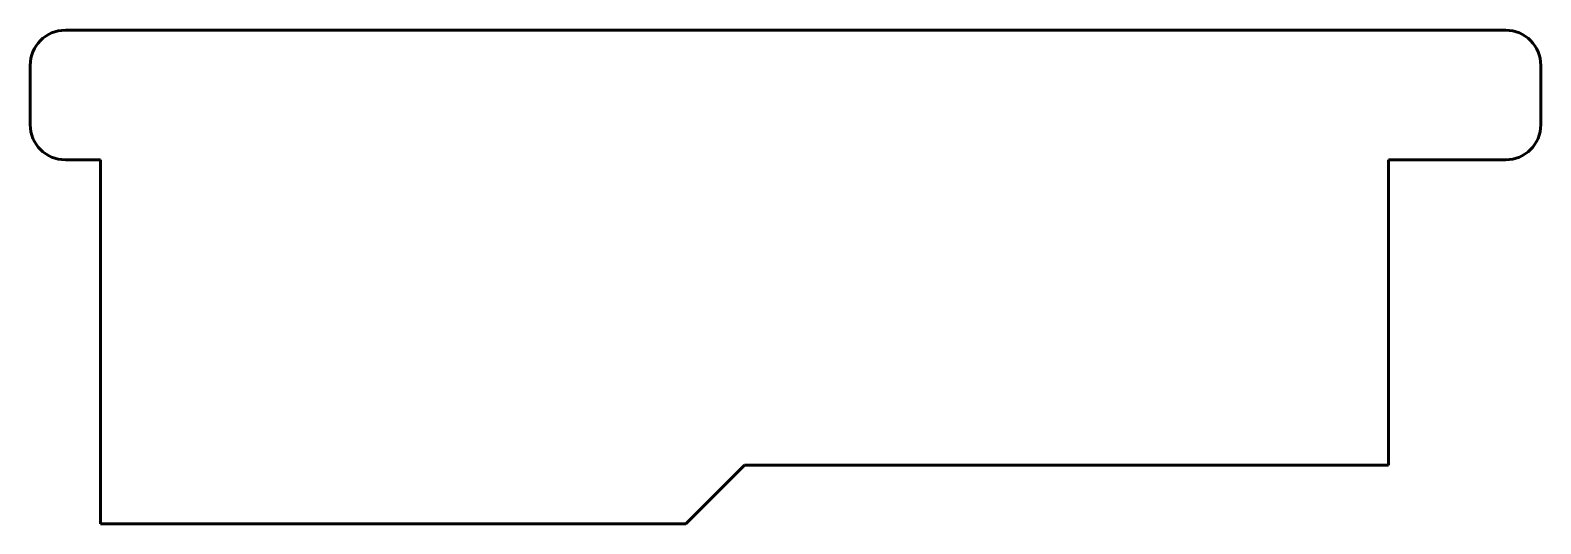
# Model space of a CAD drawing. Header units: millimetres. Extents: x -19.6 to 6.2, y 305.5 to 313.9.
import ezdxf

# ---------------------------------------------------------------- set-up
doc = ezdxf.new("R2010")
doc.units = ezdxf.units.MM
doc.linetypes.add('K5LT_BASIC', pattern=[0])

msp = doc.modelspace()

# ---------------------------------------------------------------- linework, layer by layer
at = {"color": 150, "linetype": 'K5LT_BASIC', "lineweight": 60, "true_color": 0x0080ff}
for p, q in [((5.647, 313.908), (-18.953, 313.908)), ((-19.553, 313.308), (-19.553, 312.296)), ((6.247, 312.296), (6.247, 313.308)), ((-18.953, 311.696), (-18.353, 311.696)), ((-18.353, 311.696), (-18.353, 305.484)), ((3.647, 306.484), (3.647, 311.696)), ((3.647, 311.696), (5.647, 311.696)), ((-8.353, 305.484), (-7.353, 306.484)), ((-7.353, 306.484), (3.647, 306.484)), ((-18.353, 305.484), (-8.353, 305.484))]:
    msp.add_line(p, q, dxfattribs=at)
for centre, start, end in [((-18.953, 313.308), 90, 180), ((5.647, 313.308), 0, 90), ((-18.953, 312.296), 180, 270), ((5.647, 312.296), 270, 0)]:
    msp.add_arc(centre, 0.6, start, end, dxfattribs=at)

doc.saveas('drawing.dxf')
